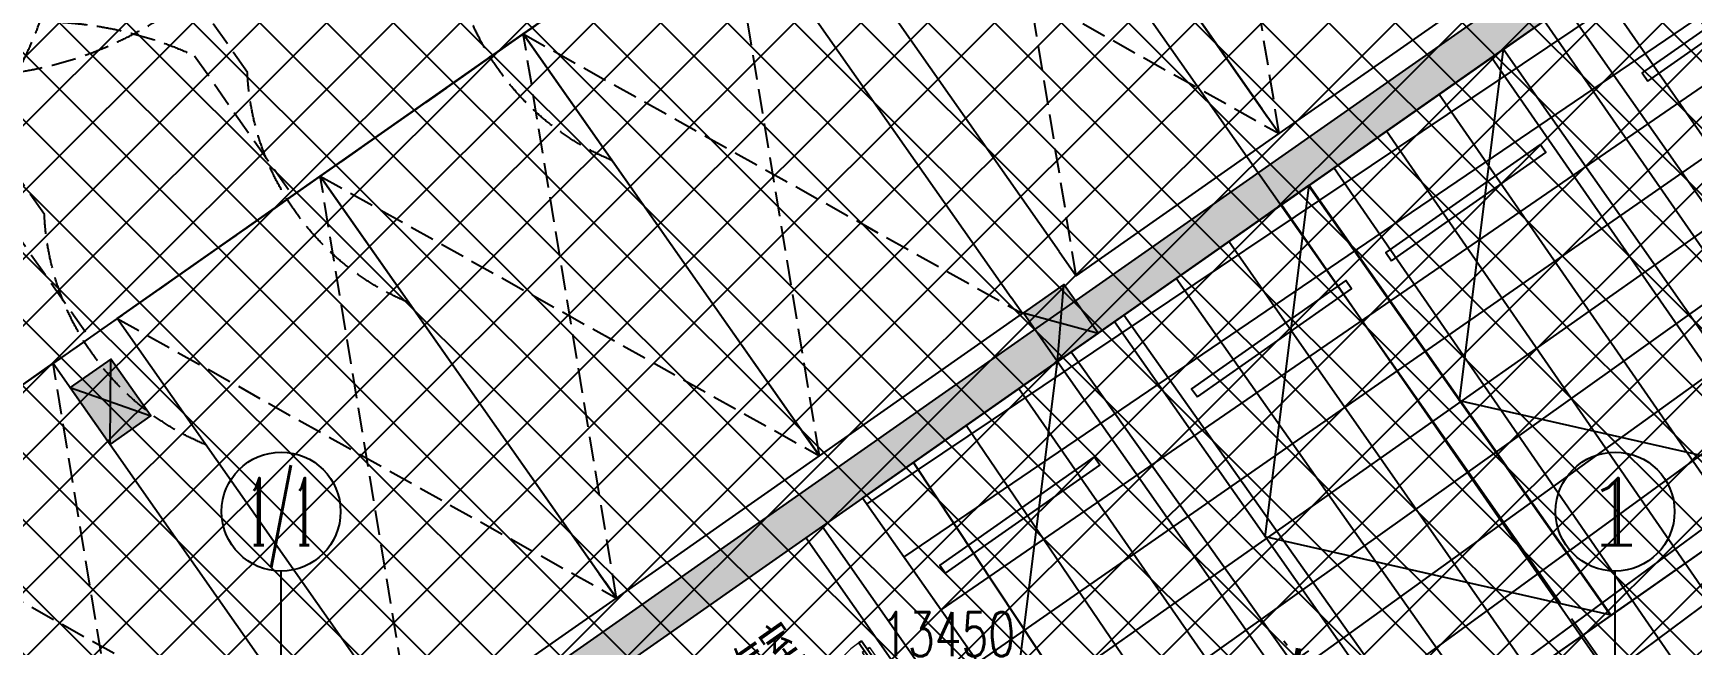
# Model space of a CAD drawing. Header units: millimetres. Extents: x 12325263 to 13848842, y -1463133 to 573208.
# Drawn here: x 12542347 to 12559070, y -1046532 to -1040358 of the extents above; entities that cross this region are included whole.
import ezdxf
from ezdxf.enums import TextEntityAlignment as Align
from ezdxf.xclip import XClip

# ---------------------------------------------------------------- set-up
doc = ezdxf.new("R2010")
doc.units = ezdxf.units.MM
doc.header["$LTSCALE"] = 1000
doc.header["$XCLIPFRAME"] = 0
doc.linetypes.add('-2F平面$0$DASH', pattern=[0.35, 0.25, -0.1])
doc.layers.add('-2F平面$0$A-轨迹线', color=8, linetype='Continuous', plot=False)
doc.layers.add('地下室柱网$0$9', color=8, linetype='Continuous', plot=False)
for name, color, linetype in [('-2F平面$0$PARTS-CAR-机械车位', 9, 'Continuous'), ('-2F平面$0$WALL-SHATCH', 8, 'Continuous'), ('-3F平面$0$PARTS-CAR商业', 160, 'Continuous'), ('08#9#1$0$围墙', 34, 'Continuous'), ('A-WALL-PATT', 8, 'Continuous'), ('A_WALL(防火墙)', 151, 'Continuous'), ('AXIS', 3, 'Continuous'), ('AXIS_TEXT', 7, 'Continuous'), ('DIM-PUB-4', 3, 'Continuous'), ('JZ-降板', 1, 'Continuous'), ('PUB_HATCH', 8, 'Continuous'), ('ROAD-LINE', 20, 'Continuous'), ('WALL', 5, 'Continuous'), ('人防墙', 6, 'Continuous'), ('人防门', 60, 'Continuous'), ('地下室柱网$0$0q-柱0', 8, 'Continuous'), ('地下室柱网$0$0q-柱填充', 8, 'Continuous')]:
    doc.layers.add(name, color=color, linetype=linetype)
doc.layers.add('人防文字', color=3, linetype='Continuous', lineweight=15)
doc.styles.add('_TCH_AXIS', font='COMPLEX', dxfattribs={"bigfont": 'GBCBIG'})
doc.styles.add('_TCH_DIM_T3', font='SIMPLEX.shx', dxfattribs={"width": 0.7058823529411765, "bigfont": 'GBCBIG.shx'})
doc.styles.add('COMPLEX', font='COMPLEX')
doc.styles.add('YQ_DIM', font='SUPEROS.SHX', dxfattribs={"width": 0.8, "bigfont": 'HZDX.SHX'})
doc.styles.add('标注宋体', font='', dxfattribs={"width": 0.6})
doc.styles.get('标注宋体').set_extended_font_data('NSimSun')
doc.dimstyles.new('_TCH_ARCH&&150', dxfattribs={"dimtxt": 446.25, "dimasz": 150, "dimexe": 375, "dimexo": 450, "dimgap": 189.375, "dimtad": 1, "dimdec": 0, "dimzin": 0, "dimdsep": 46, "dimtxsty": '_TCH_DIM_T3', "dimblk": 'asdggshdfhsg_ArchTick', "dimcen": 0.09, "dimclrt": 7, "dimazin": 2, "dimtfac": 1, "dimtdec": 0, "dimtix": 1, "dimtmove": 2, "dimatfit": 3, "dimfxl": 1, "dimtolj": 1, "dimtzin": 0, "dimarcsym": 0})
doc.dimstyles.new('yq150', dxfattribs={"dimscale": 150, "dimtxt": 3, "dimasz": 1, "dimexe": 1.5, "dimexo": 2, "dimgap": 0.5, "dimtad": 1, "dimdec": 0, "dimdsep": 46, "dimtxsty": 'YQ_DIM', "dimblk": 'adgshgYQTICK', "dimcen": 0, "dimclrd": 256, "dimclre": 256, "dimclrt": 7, "dimadec": 1, "dimazin": 2, "dimtfac": 1, "dimtdec": 0, "dimtix": 1, "dimtmove": 2, "dimatfit": 2, "dimfxl": 1, "dimtolj": 1, "dimtzin": 0, "dimarcsym": 0})

# ---------------------------------------------------------------- blocks, each defined once
blk = doc.blocks.new('asdgafgfasdfagfagasdgagadfgsdhgd$DorLib2D$00000009')
for p, q in [((0.4128784780300046, 0.9052619659617922), (0.4128784780300046, 0.08070055595349494)), ((0.4541065485304194, 0.9052619659617922), (0.4128784780300046, 0.9052619659617922)), ((0.4541065485304194, 0.08070055595349494), (0.4541065485304194, 0.9052619659617922)), ((0.4128784780300046, 0.7821568824082695), (0.3780038555081039, 0.7821568824082694)), ((0.4889811710523202, 0.7821568824082694), (0.4541065485304194, 0.7821568824082695)), ((0.4128784780300046, 0.6235084014994399), (0.3780038555081039, 0.6235084014994398)), ((0.4889811710523202, 0.6235084014994398), (0.4541065485304194, 0.6235084014994399)), ((-0.4941390729791224, 0.08070055595349494), (-0.4529110024787076, 0.08070055595349494)), ((-0.4941390729791224, -0.001755585047334795), (-0.4941390729791224, 0.08070055595349494)), ((-0.4529110024787076, 0.08070055595349494), (-0.4529110024787076, 0.03947248545308008)), ((-0.4529110024787076, 0.03947248545308008), (-0.4116829319782927, 0.03947248545308008)), ((-0.4116829319782927, 0.03947248545308008), (-0.4116829319782927, -0.001755585047334795)), ((0.4128784780300046, 0.08070055595349494), (0.4541065485304194, 0.08070055595349494)), ((0.4541065485304194, 0.03947248545308008), (0.4128784780300046, 0.03947248545308008)), ((0.4128784780300046, 0.03947248545308008), (0.4128784780300046, -0.001755585047334795)), ((0.4953346190308343, 0.08070055595349494), (0.4541065485304194, 0.08070055595349494)), ((0.4541065485304194, 0.08070055595349494), (0.4541065485304194, 0.03947248545308008)), ((0.4953346190308343, -0.001755585047334795), (0.4953346190308343, 0.08070055595349494)), ((-0.4941390729791224, -0.001755585047334795), (-0.4941390729791224, -0.001755585047334795)), ((-0.4116829319782927, -0.001755585047334795), (-0.4941390729791224, -0.001755585047334795)), ((0.4128784780300046, -0.001755585047334795), (0.4953346190308343, -0.001755585047334795)), ((0.4953346190308343, -0.001755585047334795), (0.4953346190308343, -0.001755585047334795))]:
    blk.add_line(p, q)
at = {"lineweight": 13}
for p, q in [((0.3780038555081039, 0.7821568824082694), (0.3780038555081039, 0.6235084014994398)), ((0.4889811710523202, 0.7821568824082694), (0.4889811710523202, 0.6235084014994398))]:
    blk.add_line(p, q, dxfattribs=at)
blk.add_arc((0.3716497624938499, 0.08173193500353383), 0.8245614100082972, 87.13397114007623, 180.0716668053313, dxfattribs=at)
blk = doc.blocks.new('asdgafgf20230228-rf2')
at = {"layer": 'PUB_HATCH'}
blk.add_hatch(color=256, dxfattribs=at).paths.add_polyline_path([(-7683.509828091276, 83365.8009478415), (-7975.595553809568, 83478.52833959513), (-24473.22306359903, 71909.05570535014), (-23834.18720723913, 71868.64316059068), (-7645.017180182625, 83221.80042444746)])
at = {"layer": '人防墙'}
for p, q in [((-7975.595553809568, 83478.52833959513), (-24473.22306359903, 71909.05570535014)), ((-7645.017180182625, 83221.80042444746), (-23834.18720723913, 71868.64316059068))]:
    blk.add_line(p, q, dxfattribs=at)
at = {"layer": '人防门', "xscale": -800, "yscale": -800, "zscale": 200, "rotation": 215.0412492577003}
blk.add_blockref('asdgafgfasdfagfagasdgagadfgsdhgd$DorLib2D$00000009', (-20778.30624490251, 71691.0490693008), dxfattribs=at)
at = {"layer": '人防文字', "style": '标注宋体', "width": 0.6}
blk.add_text('集气室', height=400, rotation=35.04125886957824, dxfattribs=at).set_placement((-22258.98729655333, 71804.35000871215, 2.982798457690922e-07))
blk = doc.blocks.new('adgshg13--2F平面$0$A$C7F010FC0')
at = {"layer": '-2F平面$0$WALL-SHATCH'}
h = blk.add_hatch(color=256, dxfattribs=at)
h.dxf.hatch_style = 1
h.paths.add_polyline_path([(-60384.17120504379, -16880.89509773254), (-763.1647881269455, 197.4793643951416), (12587.61850607395, -13153.30393266678), (12587.61850607395, -157996.0197629929), (-162964.8506313562, -188820.4315237999), (-171262.3814957142, -180522.900662899), (-171262.3814957142, -31310.89849328995), (-150707.1909123659, -10755.70791006088), (-131860.0775495768, -7980.895098209381), (-99162.38149428368, -7980.895098209381), (-99162.38149428368, -4980.895097732544), (-76620.42811572552, -4980.895097732544), (-70107.65229141712, -16880.89509773254)], flags=16)
h.paths.add_polyline_path([(-60091.22944009304, -16380.89510011673), (-646.8769880533218, 646.876989364624), (12987.61850607395, -12987.61850786209), (12987.61850607395, -158331.9049158096), (-163100.5840539932, -189250.3835258484), (-171662.3814958334, -180688.5860877037), (-171662.3814958334, -31145.21306848526), (-150777.8961598873, -10260.7277340889), (-131896.6870943308, -7480.895098209381), (-99562.38149428368, -7480.895098209381), (-99562.38149428368, -4580.895097732544), (-76365.55243730545, -4580.895097732544), (-69907.50581622124, -16380.89510774612)])
blk = doc.blocks.new('adgshgbj--2F平面$0$报建车道-2')
at = {"layer": 'ROAD-LINE'}
for p, q in [((125480.7002551556, -49434.62046480179), (84433.11866140366, -90482.20204544067)), ((50244.69105446339, -108972.8589205742), (108549.9999927282, -50667.54985237122))]:
    blk.add_line(p, q, dxfattribs=at)
blk = doc.blocks.new('adgshgYQTICK')
blk.add_line((-1, 1.110223024625157e-16), (1, 1.110223024625157e-16))
at = {"const_width": 0.4}
blk.add_lwpolyline([(0.5303300858899105, 0.5303300858899106), (-0.5303300858899106, -0.5303300858899105)], dxfattribs=at)
blk = doc.blocks.new('*D1125')
at = {"layer": 'Defpoints', "color": 0, "transparency": 16777216}
for p in [(498952.974828314, 137152.4276277532), (499045.6320402622, 137059.7704157818), (496676.7914077062, 134690.9297838204)]:
    blk.add_point(p, dxfattribs=at)
at = {"layer": 'DIM-PUB-4', "lineweight": -2, "transparency": 16777216}
for p, q in [((498833.5000059329, 137271.9024501644), (498793.875802567, 137311.5266535402)), ((496690.2002129493, 134889.6530129566), (498846.9088111227, 137046.3616105886)), ((496464.6593733769, 134903.061818203), (496425.035170011, 134942.6860215788))]:
    blk.add_line(p, q, dxfattribs=at)
at = {"layer": 'DIM-PUB-4', "lineweight": -2, "transparency": 16777216, "xscale": 150, "yscale": 150, "zscale": 150}
for p, rotation in [((498952.974828314, 137152.4276277532), 44.99999999280853), ((496584.134195758, 134783.5869957919), 224.9999999928086)]:
    blk.add_blockref('adgshgYQTICK', p, dxfattribs=dict(at, rotation=rotation))
at = {"layer": 'DIM-PUB-4', "color": 7, "transparency": 16777216, "insert": (497556.4224776942, 136180.1393461547), "char_height": 450, "attachment_point": 5, "rotation": 44.99999999280853, "style": 'YQ_DIM'}
blk.add_mtext('\\A1;3350', dxfattribs=at)
blk = doc.blocks.new('adgshg2qbj-bj-13--2F平面$0$CAR-机械车位')
at = {"layer": '-2F平面$0$A-轨迹线', "color": 251, "linetype": '-2F平面$0$DASH'}
blk.add_lwpolyline([(2499.999999523163, 3642.523668289185, 0.2902472329864041), (2499.999999523163, 6480.476332187653), (2499.999999523163, 8022.202206134796, 0.4504144067848935), (-2948.500000476837, 6924.315240859985), (-2948.500000476837, 5200), (-4.76837158203125e-07, 5200.000000476837)], format="xyb", dxfattribs=at)
at = {"linetype": '-2F平面$0$DASH'}
for p, q in [((2500, 5200), (4.76837158203125e-07, 4.76837158203125e-07)), ((2500, 0), (-4.76837158203125e-07, 5200.000000476837))]:
    blk.add_line(p, q, dxfattribs=at)
for p, q in [((2500, 5200), (-4.76837158203125e-07, 5200.000000476837)), ((-4.76837158203125e-07, 5200.000000476837), (4.76837158203125e-07, 199.9999990463257)), ((2499.999999523163, 299.9999995231628), (2500, 5200))]:
    blk.add_line(p, q)
blk.add_lwpolyline([(2499.999999523163, 299.9999995231628), (2500, 0), (4.76837158203125e-07, 4.76837158203125e-07), (4.76837158203125e-07, 199.9999990463257)])
blk = doc.blocks.new('adgshg2qbj-syc-bj-13-CAR-14')
blk.add_lwpolyline([(-1.430511474609375e-06, -200), (2399.999998569489, -199.9999995231628), (2399.999999046326, -5499.999999761581), (4.76837158203125e-07, -5500.000000476837)], close=True)
blk.add_lwpolyline([(2399.999999046326, -5499.999999761581), (-4.76837158203125e-07, -2850), (2399.999998569489, -199.9999995231628)])
at = {"extrusion": (-0.0004477907749365557, -3.397076456940207e-15, 0.999999899741706), "elevation": -1.074697859522734}
blk.add_lwpolyline([(250.0089585465865, -1300.001920223237), (2150.003242467392, -1299.998074054718), (2150.003041242132, -1199.998075008393), (250.0087563676516, -1200.001920223237)], close=True, dxfattribs=at)
blk = doc.blocks.new('*U494')
at = {"layer": '地下室柱网$0$0q-柱0'}
blk.add_lwpolyline([(-250.0000002384186, -350.0000004768372), (249.9999998807907, -350), (250, 349.9999995231628), (-250, 349.9999990463257)], close=True, dxfattribs=at)
at = {"layer": '地下室柱网$0$0q-柱填充'}
blk.add_solid([(-250, 349.9999990463257), (250, 349.9999995231628), (-250.0000002384186, -350.0000004768372), (249.9999998807907, -350)], dxfattribs=at)
at = {"layer": '地下室柱网$0$9'}
for p, q in [((-250.0000002384186, 349.9999990463257), (249.9999997615814, -350)), ((-250, -350), (250, 350))]:
    blk.add_line(p, q, dxfattribs=at)
blk = doc.blocks.new('*U491')
at = {"layer": '地下室柱网$0$0q-柱0'}
blk.add_lwpolyline([(-250.0000002384186, -300.0000004768371), (249.9999998807907, -299.9999999999999), (250, 299.9999995231628), (-250, 299.9999990463257)], close=True, dxfattribs=at)
at = {"layer": '地下室柱网$0$0q-柱填充'}
blk.add_solid([(-250, 299.9999990463257), (250, 299.9999995231628), (-250.0000002384186, -300.0000004768371), (249.9999998807907, -299.9999999999999)], dxfattribs=at)
at = {"layer": '地下室柱网$0$9'}
for p, q in [((-250.0000002384186, 299.9999990463257), (249.9999997615814, -299.9999999999999)), ((-250, -299.9999999999999), (250, 300))]:
    blk.add_line(p, q, dxfattribs=at)
blk = doc.blocks.new('_AXISO')
blk.add_circle((0, 0), 0.5)
at = {"layer": 'AXIS_TEXT', "style": 'COMPLEX', "width": 1.041666666666667}
blk.add_attdef('A', text='', height=0.56, dxfattribs=at).set_placement((-0.25, -0.28), (0.25, -0.28), align=Align.FIT)
blk = doc.blocks.new('asdggshdfhsg_ArchTick')
at = {"color": 0, "linetype": 'ByBlock', "const_width": 0.4}
blk.add_lwpolyline([(-0.5, -0.5), (0.5, 0.5)], dxfattribs=at)
blk = doc.blocks.new('*D5247')
at = {"layer": 'AXIS', "color": 0, "lineweight": -2, "transparency": 16777216}
for p, q in [((12411416.81071017, 1082539.759090747), (12411416.81071017, 1085414.759090747)), ((12424866.81071017, 1082539.759090747), (12424866.81071017, 1085414.759090747)), ((12411566.81071017, 1085039.759090747), (12424716.81071017, 1085039.759090747))]:
    blk.add_line(p, q, dxfattribs=at)
at = {"layer": 'Defpoints', "color": 0, "transparency": 16777216}
for p in [(12424866.81071017, 1085039.759090747), (12411416.81071017, 1082089.759090747), (12424866.81071017, 1082089.759090747)]:
    blk.add_point(p, dxfattribs=at)
at = {"layer": 'AXIS', "color": 0, "lineweight": -2, "transparency": 16777216, "xscale": 150, "yscale": 150, "zscale": 150, "rotation": 180}
blk.add_blockref('asdggshdfhsg_ArchTick', (12411416.81071017, 1085039.759090747), dxfattribs=at)
at = {"layer": 'AXIS', "color": 0, "lineweight": -2, "transparency": 16777216, "xscale": 150, "yscale": 150, "zscale": 150}
blk.add_blockref('asdggshdfhsg_ArchTick', (12424866.81071017, 1085039.759090747), dxfattribs=at)
at = {"layer": 'AXIS', "color": 7, "transparency": 16777216, "insert": (12418141.81071017, 1085452.259090747), "char_height": 446.25, "attachment_point": 5, "style": '_TCH_DIM_T3'}
blk.add_mtext('\\A1;13450', dxfattribs=at)
blk = doc.blocks.new('*D5248')
at = {"layer": 'AXIS', "color": 0, "lineweight": -2, "transparency": 16777216}
for p, q in [((12424866.81071017, 1082539.759090747), (12424866.81071017, 1085414.759090747)), ((12470866.81071017, 1082539.759090747), (12470866.81071017, 1085414.759090747)), ((12425016.81071017, 1085039.759090747), (12470716.81071017, 1085039.759090747))]:
    blk.add_line(p, q, dxfattribs=at)
at = {"layer": 'Defpoints', "color": 0, "transparency": 16777216}
for p in [(12470866.81071017, 1085039.759090747), (12424866.81071017, 1082089.759090747), (12470866.81071017, 1082089.759090747)]:
    blk.add_point(p, dxfattribs=at)
at = {"layer": 'AXIS', "color": 0, "lineweight": -2, "transparency": 16777216, "xscale": 150, "yscale": 150, "zscale": 150, "rotation": 180}
blk.add_blockref('asdggshdfhsg_ArchTick', (12424866.81071017, 1085039.759090747), dxfattribs=at)
at = {"layer": 'AXIS', "color": 0, "lineweight": -2, "transparency": 16777216, "xscale": 150, "yscale": 150, "zscale": 150}
blk.add_blockref('asdggshdfhsg_ArchTick', (12470866.81071017, 1085039.759090747), dxfattribs=at)
at = {"layer": 'AXIS', "color": 7, "transparency": 16777216, "insert": (12447866.81071017, 1085452.259090747), "char_height": 446.25, "attachment_point": 5, "style": '_TCH_DIM_T3'}
blk.add_mtext('\\A1;46000', dxfattribs=at)
blk = doc.blocks.new('A$C2A3E77E8')
at = {"layer": 'JZ-降板'}
h = blk.add_hatch(dxfattribs=at)
h.set_pattern_fill('ANSI37', color=250, scale=200.0000000000004, angle=-2.385416011097638e-14)
h.set_pattern_definition([(45, (-711597771.7635726, -2542144370.748991), (-449.0128060534587, 449.0128060534586), []), (135, (-711597771.7635726, -2542144370.748991), (-449.0128060534586, -449.0128060534587), [])])
h.paths.add_polyline_path([(507346.1090508588, 125011.6274671485), (494360.5112253148, 137997.2252650212), (505796.7316987477, 149433.4456205303), (506302.8855625391, 149460.0854115419), (509810.7944653947, 145952.1765088995), (517755.3397717196, 138007.6387205089), (517304.8273955584, 137928.5400452614), (517289.593807444, 138015.3040771422), (509775.4871201236, 130502.6168804124), (510638.0868291575, 125589.6162085491)])
at = {"layer": '08#9#1$0$围墙'}
for p, q in [((495245.6243923903, 144397.0078930843), (501468.1640686989, 138174.4682202337)), ((507832.1251063254, 131810.5071892675), (501609.585429905, 138033.0468621233))]:
    blk.add_line(p, q, dxfattribs=at)
at = {"layer": 'JZ-降板'}
blk.add_lwpolyline([(507346.1090508588, 125011.6274671485), (494360.5112253148, 137997.2252650212), (505796.7316987477, 149433.4456205303), (506302.8855625391, 149460.0854115419), (509810.7944653947, 145952.1765088995), (517755.3397717196, 138007.6387205089), (517755.3397717196, 138007.6387205089), (517304.8273955584, 137928.5400452614), (517289.593807444, 138015.3040771422), (509775.4871201236, 130502.6168804124), (509775.4871201236, 130502.6168804124), (510638.0868291575, 125589.6162085491)], close=True, dxfattribs=at)
at = {"layer": 'WALL'}
for p, q in [((497648.5249118768, 134002.0389428071), (494006.9250917155, 137643.6389775246)), ((495067.5754812676, 136300.1458048772), (493865.5037358999, 137502.2176213192))]:
    blk.add_line(p, q, dxfattribs=at)
at = {"layer": '-2F平面$0$PARTS-CAR-机械车位', "xscale": -1, "rotation": 44.99999997633154}
for p in [(499629.8709287643, 144115.1131782529), (497862.1039748192, 142347.3462257388), (495625.1716726758, 140110.4139242137), (493857.4047186133, 138342.6469721757), (492089.6377646942, 136574.880019662), (489764.3171209097, 134249.5593738558), (487996.5501672048, 132481.7924208611), (486228.783213241, 130714.025468346)]:
    blk.add_blockref('adgshg2qbj-bj-13--2F平面$0$CAR-机械车位', p, dxfattribs=at)
at = {"layer": '-2F平面$0$PARTS-CAR-机械车位', "rotation": 225.000000015619}
for p in [(480642.6396336574, 148038.1416134778), (478309.1872641798, 145704.6892309145)]:
    blk.add_blockref('adgshg2qbj-bj-13--2F平面$0$CAR-机械车位', p, dxfattribs=at)
at = {"layer": '-3F平面$0$PARTS-CAR商业', "rotation": 45}
for p in [(500335.3988817688, 144255.2849478687), (498102.4354650956, 142021.9920163131), (496411.657613134, 140330.1409211119), (494219.0899438858, 138138.6465721133)]:
    blk.add_blockref('adgshg2qbj-syc-bj-13-CAR-14', p, dxfattribs=at)
blk.add_blockref('adgshgbj--2F平面$0$报建车道-2', (389845.527166605, 200902.2298016546))
at = {"rotation": 45}
for name, p in [('*U491', (496022.2122559659, 140083.190200275)), ('*U494', (486723.7580834571, 137643.6718053415))]:
    blk.add_blockref(name, p, dxfattribs=at)
at = {"layer": 'WALL', "color": 1}
blk.add_blockref('adgshg13--2F平面$0$A$C7F010FC0', (561507.9086489398, 205483.1249103504), dxfattribs=at)
at = {"layer": 'DIM-PUB-4'}
dim = blk.add_linear_dim(base=(498952.974828314, 137152.4276277532), p1=(496676.7914077062, 134690.9297838204), p2=(499045.6320402622, 137059.7704157818), angle=44.99999999280888, dimstyle='yq150', dxfattribs=at)
dim.commit()
dim.dimension.update_dxf_attribs({"geometry": '*D1125', "text_midpoint": (497556.4224776942, 136180.1393461547), "dimtype": 129})
blk = doc.blocks.new('qlzw')
at = {"layer": 'AXIS'}
for p, q in [((12411416.81071017, 1082089.759090747), (12411416.81071017, 1086089.759090747)), ((12424866.81071017, 1082089.759090747), (12424866.81071017, 1086089.759090747))]:
    blk.add_line(p, q, dxfattribs=at)
ref = blk.add_blockref('_AXISO', (12411416.81071017, 1086689.759090747), dxfattribs=dict(at, xscale=1200, yscale=1200, zscale=1200))
ref.add_attrib('A', '1/1', dxfattribs={"layer": 'AXIS_TEXT', "height": 678.8225099390856, "style": '_TCH_AXIS', "width": 0.4565217391315298}).set_placement((12411077.3994552, 1086350.347835778), (12411756.22196514, 1086350.347835778), align=Align.FIT)
ref = blk.add_blockref('_AXISO', (12424866.81071017, 1086689.759090747), dxfattribs=dict(at, xscale=1200, yscale=1200, zscale=1200))
ref.add_attrib('A', '1', dxfattribs={"layer": 'AXIS_TEXT', "height": 678.8225099390856, "style": '_TCH_AXIS', "width": 2.333333333338929}).set_placement((12424527.3994552, 1086350.347835778), (12425206.22196514, 1086350.347835778), align=Align.FIT)
for p1, p2, picture, middle in [((12411416.81071017, 1082089.759090747), (12424866.81071017, 1082089.759090747), '*D5247', (12418141.81071017, 1085452.259090747)), ((12424866.81071017, 1082089.759090747), (12470866.81071017, 1082089.759090747), '*D5248', (12447866.81071017, 1085452.259090747))]:
    dim = blk.add_aligned_dim(p1=p1, p2=p2, distance=2950, dimstyle='_TCH_ARCH&&150', dxfattribs=at)
    dim.commit()
    dim.dimension.update_dxf_attribs({"geometry": picture, "text_midpoint": middle})

msp = doc.modelspace()

# ---------------------------------------------------------------- hatches: boundary and pattern name
at = {"layer": 'A-WALL-PATT'}
h = msp.add_hatch(dxfattribs=at)
h.set_pattern_fill('ANSI37', color=252, scale=300)
h.set_pattern_definition([(45, (0, 0), (-336.7596045400932, 336.7596045400933), []), (135, (0, 0), (-336.7596045400933, -336.7596045400932), [])])
h.paths.add_polyline_path([(12564696.84673016, -1148386.760650529), (12504241.55586866, -1148386.968996782), (12504241.55586866, -1033957.969702356), (12634041.27854793, -1033957.969702356), (12627844.53130445, -1069250.279870427), (12616665.54488251, -1067287.434339341), (12616902.49451036, -1065937.936057199), (12610631.10040273, -1064836.7827446), (12604673.64264127, -1064836.7827446), (12597896.80488523, -1064836.782266856), (12597896.80488426, -1060786.778310653), (12593492.0969061, -1060786.779739949), (12590496.81316485, -1060786.7791325), (12590496.75995657, -1069586.902750316), (12575796.82544017, -1069586.902779896), (12575796.82728799, -1059986.782731453), (12574896.79212976, -1059986.784659035), (12574896.7927323, -1057336.806514318), (12570296.8081023, -1057336.78805977), (12570296.8276589, -1055286.778438327), (12568296.7954613, -1055286.759358187), (12568296.79450705, -1060086.825720973), (12564596.6223795, -1060086.830699342), (12564596.63502669, -1069486.848643745), (12564696.8625489, -1069486.849599886), (12564696.82107959, -1097986.785750772), (12567296.82108216, -1097986.785750587), (12567296.82107539, -1105536.785749925), (12565696.82107592, -1105536.785749926), (12565696.82107532, -1113036.785662542), (12564696.81070992, -1113036.785575442)])

# ---------------------------------------------------------------- block references
ref = msp.add_blockref('A$C2A3E77E8', (12039933.30876733, -1095474.795956885), dxfattribs=dict(rotation=350.0412492537527))
XClip(ref).set_block_clipping_path([(574517.632849127, 127502.23674306343), (563167.6328490991, 127502.22288467549), (563167.6311767455, 128872.36548285093), (556800.2987149898, 128872.35771109001), (544257.8770271596, 126670.09965810878), (543557.4714692105, 130659.08047959034), (536268.9804626536, 129379.33173123898), (537790.8662453052, 120711.80386261316), (523312.3703787625, 118169.60067071859), (521652.13574292883, 127625.07135696709), (520765.66181714274, 127469.4202569119), (520307.37785156816, 130079.46789511177), (515776.70023758896, 129283.96870927291), (515422.1926091146, 131303.0932199814), (513452.29580140486, 130957.20977362967), (514282.4182554409, 126229.48786514811), (510637.99198265746, 125589.57711327495), (512263.53463128395, 116331.17830774235), (512362.3527807724, 116348.529120174), (517291.10722481646, 88278.01458144141), (519851.8954271879, 88727.62346412987), (522454.62488821335, 73904.41483621066), (519893.7906026859, 73454.76868356578), (526007.3042119928, 38637.45273981895), (480033.70290305093, 30565.02585530118), (466439.1866319198, 28317.0522398334), (446673.6220214516, 140886.98885564134), (578014.3726615645, 163948.422490485), (584117.7942495663, 129187.8787387202)])
at = {"layer": 'A_WALL(防火墙)'}
msp.add_blockref('qlzw', (133430.0103675351, -2131876.544840029), dxfattribs=at)
at = {"layer": '人防墙'}
ref = msp.add_blockref('asdgafgf20230228-rf2', (12571596.84652082, -1118986.684928056), dxfattribs=at)
XClip(ref).set_block_clipping_path([(-67355.29065233096, -38121.284774299944), (65994.70934768021, 85028.71522570006)])

doc.saveas('drawing.dxf')
